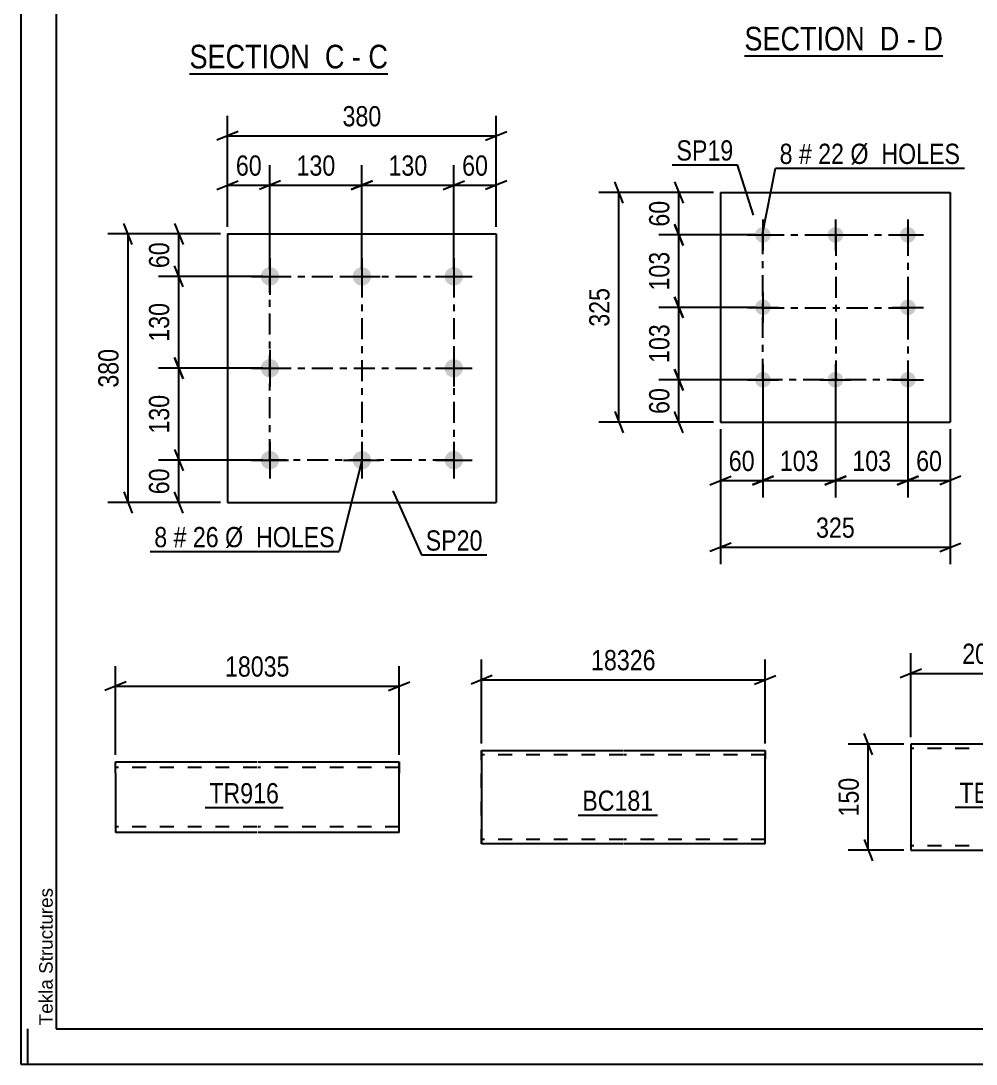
# Model space of a CAD drawing. Header units: millimetres. Extents: x 0 to 841, y 0 to 594.
# Drawn here: x 0 to 135.1, y 0 to 147.6 of the extents above; entities that cross this region are included whole.
import ezdxf

# ---------------------------------------------------------------- set-up
doc = ezdxf.new("R2010")
doc.units = ezdxf.units.MM
doc.linetypes.add('DXK_LINE_DOT2', pattern=[3.9198, 1.9599, -1.9599])
doc.linetypes.add('DXK_LINE_DOT3', pattern=[5.9187, 2.979, -0.9799, 0.9799, -0.9799])
doc.styles.add('Arial', font='ARIAL.TTF', dxfattribs={"height": 0.2})
doc.styles.add('Arial Narrow', font='ARIALN.TTF', dxfattribs={"height": 0.2})

# ---------------------------------------------------------------- blocks, each defined once
blk = doc.blocks.new('Unknown-814521846-1135')
at = {"color": 5, "linetype": 'Continuous'}
for p, q in [((0, 594), (0, 0)), ((5, 589), (5, 5)), ((1, 0), (1, 5)), ((5, 5), (836, 5)), ((0, 0), (841, 0))]:
    blk.add_line(p, q, dxfattribs=at)
at = {"color": 174, "linetype": 'Continuous', "style": 'Arial'}
blk.add_text('Tekla Structures', height=1.9102, rotation=90, dxfattribs=at).set_placement((4.5, 5.5))
blk = doc.blocks.new('Unknown-814521846-13 - 1372')
at = {"color": 6, "linetype": 'Continuous'}
blk.add_line((23.85, 140.14), (51.92, 140.14), dxfattribs=at)
at = {"color": 0, "linetype": 'Continuous'}
for points in [[(41.95, 140.89), (41.95, 144.39), (23.85, 144.39), (23.85, 140.89)], [(45.77, 140.89), (45.77, 144.39), (43, 144.39), (43, 140.89)], [(48.1, 140.89), (48.1, 144.39), (46.82, 144.39), (46.82, 140.89)], [(51.92, 140.89), (51.92, 144.39), (49.15, 144.39), (49.15, 140.89)]]:
    blk.add_wipeout(points, dxfattribs=at)
at = {"color": 7, "linetype": 'Continuous', "style": 'Arial Narrow'}
for s, p in [('SECTION ', (23.85, 140.89)), ('C', (43, 140.89)), ('C', (49.15, 140.89)), ('-', (46.82, 140.89))]:
    blk.add_text(s, height=3.34, dxfattribs=at).set_placement(p)
blk = doc.blocks.new('Unknown-814521846-14 - 6564')
at = {"color": 6, "linetype": 'Continuous'}
blk.add_line((102.33, 142.68), (130.4, 142.68), dxfattribs=at)
at = {"color": 0, "linetype": 'Continuous'}
for points in [[(120.43, 143.43), (120.43, 146.93), (102.33, 146.93), (102.33, 143.43)], [(124.25, 143.43), (124.25, 146.93), (121.48, 146.93), (121.48, 143.43)], [(126.58, 143.43), (126.58, 146.93), (125.3, 146.93), (125.3, 143.43)], [(130.4, 143.43), (130.4, 146.93), (127.63, 146.93), (127.63, 143.43)]]:
    blk.add_wipeout(points, dxfattribs=at)
at = {"color": 7, "linetype": 'Continuous', "style": 'Arial Narrow'}
for s, p in [('SECTION ', (102.33, 143.43)), ('D', (121.48, 143.43)), ('D', (127.63, 143.43)), ('-', (125.3, 143.43))]:
    blk.add_text(s, height=3.34, dxfattribs=at).set_placement(p)
blk = doc.blocks.new('Part-814521846-2216 - 2210')
at = {"color": 2, "linetype": 'Continuous'}
for p, q in [((98.95, 123.33), (98.95, 90.83)), ((98.95, 123.33), (131.45, 123.33)), ((131.45, 123.33), (131.45, 90.83)), ((98.95, 90.83), (131.45, 90.83))]:
    blk.add_line(p, q, dxfattribs=at)
blk = doc.blocks.new('Bolt-814521846-2249 - 2210')
at = {"linetype": 'Continuous'}
for points in [[(104.95, 118.43, -1), (104.95, 116.23, -1)], [(115.2, 118.43, -1), (115.2, 116.23, -1)], [(125.45, 118.43, -1), (125.45, 116.23, -1)], [(104.95, 108.18, -1), (104.95, 105.98, -1)], [(125.45, 108.18, -1), (125.45, 105.98, -1)], [(104.95, 97.93, -1), (104.95, 95.73, -1)], [(115.2, 97.93, -1), (115.2, 95.73, -1)], [(125.45, 97.93, -1), (125.45, 95.73, -1)]]:
    blk.add_hatch(color=1, dxfattribs=at).paths.add_polyline_path(points)
at = {"color": 1, "linetype": 'Continuous'}
for p, q in [((104.95, 119.53), (104.95, 115.13)), ((115.2, 119.53), (115.2, 115.13)), ((125.45, 119.53), (125.45, 115.13)), ((102.75, 117.33), (107.15, 117.33)), ((113, 117.33), (117.4, 117.33)), ((123.25, 117.33), (127.65, 117.33)), ((104.95, 109.28), (104.95, 104.88)), ((125.45, 109.28), (125.45, 104.88)), ((102.75, 107.08), (107.15, 107.08)), ((123.25, 107.08), (127.65, 107.08)), ((104.95, 99.03), (104.95, 94.63)), ((115.2, 99.03), (115.2, 94.63)), ((125.45, 99.03), (125.45, 94.63)), ((102.75, 96.83), (107.15, 96.83)), ((113, 96.83), (117.4, 96.83)), ((123.25, 96.83), (127.65, 96.83))]:
    blk.add_line(p, q, dxfattribs=at)
blk = doc.blocks.new('Part-814521846-2140 - 2125')
at = {"color": 2, "linetype": 'Continuous'}
for p, q in [((125.87, 45.28), (125.87, 30.37)), ((145.87, 45.28), (125.87, 45.28)), ((145.87, 31.48), (145.87, 45.28)), ((145.87, 30.28), (145.87, 31.48)), ((125.87, 30.37), (125.87, 30.28)), ((125.87, 30.28), (145.87, 30.28))]:
    blk.add_line(p, q, dxfattribs=at)
at = {"color": 7, "linetype": 'DXK_LINE_DOT2'}
for p, q in [((145.87, 44.68), (125.87, 44.68)), ((145.87, 44.64), (145.87, 44.68)), ((145.87, 44.68), (145.87, 44.64)), ((145.87, 44.54), (145.87, 44.64)), ((145.87, 44.64), (145.87, 44.54)), ((145.87, 30.93), (145.87, 31.25)), ((125.87, 30.88), (125.87, 30.93)), ((145.87, 30.88), (125.87, 30.88)), ((145.87, 30.88), (145.87, 30.93))]:
    blk.add_line(p, q, dxfattribs=at)
blk = doc.blocks.new('Part-814521846-1961 - 1945')
at = {"color": 2, "linetype": 'Continuous'}
for p, q in [((29.23, 117.46), (29.23, 79.46)), ((29.23, 117.46), (67.23, 117.46)), ((67.23, 117.46), (67.23, 79.46)), ((29.23, 79.46), (67.23, 79.46))]:
    blk.add_line(p, q, dxfattribs=at)
blk = doc.blocks.new('Bolt-814521846-2022 - 1945')
at = {"linetype": 'Continuous'}
for points in [[(35.23, 112.76, -1), (35.23, 110.16, -1)], [(48.23, 112.76, -1), (48.23, 110.16, -1)], [(61.23, 112.76, -1), (61.23, 110.16, -1)], [(35.23, 99.76, -1), (35.23, 97.16, -1)], [(61.23, 99.76, -1), (61.23, 97.16, -1)], [(35.23, 86.76, -1), (35.23, 84.16, -1)], [(48.23, 86.76, -1), (48.23, 84.16, -1)], [(61.23, 86.76, -1), (61.23, 84.16, -1)]]:
    blk.add_hatch(color=1, dxfattribs=at).paths.add_polyline_path(points)
at = {"color": 1, "linetype": 'Continuous'}
for p, q in [((35.23, 114.06), (35.23, 108.86)), ((48.23, 114.06), (48.23, 108.86)), ((61.23, 114.06), (61.23, 108.86)), ((32.63, 111.46), (37.83, 111.46)), ((45.63, 111.46), (50.83, 111.46)), ((58.63, 111.46), (63.83, 111.46)), ((35.23, 101.06), (35.23, 95.86)), ((61.23, 101.06), (61.23, 95.86)), ((32.63, 98.46), (37.83, 98.46)), ((58.63, 98.46), (63.83, 98.46)), ((35.23, 88.06), (35.23, 82.86)), ((48.23, 88.06), (48.23, 82.86)), ((61.23, 88.06), (61.23, 82.86)), ((32.63, 85.46), (37.83, 85.46)), ((45.63, 85.46), (50.83, 85.46)), ((58.63, 85.46), (63.83, 85.46))]:
    blk.add_line(p, q, dxfattribs=at)
blk = doc.blocks.new('Part-814521846-1707 - 1702')
at = {"color": 2, "linetype": 'Continuous'}
for p, q in [((65.16, 44.38), (65.16, 43.18)), ((65.16, 44.38), (85.16, 44.38)), ((85.26, 44.38), (105.26, 44.38)), ((105.26, 44.38), (105.26, 44.29)), ((105.26, 44.29), (105.26, 43.64)), ((65.16, 43.18), (65.16, 31.27)), ((105.26, 43.64), (105.26, 43.18)), ((105.26, 31.18), (105.26, 43.18)), ((65.16, 31.18), (65.16, 31.27)), ((85.16, 31.18), (65.16, 31.18)), ((105.26, 31.18), (85.26, 31.18))]:
    blk.add_line(p, q, dxfattribs=at)
at = {"color": 7, "linetype": 'DXK_LINE_DOT2'}
for p, q in [((65.16, 31.27), (65.16, 44.38)), ((85.16, 43.78), (65.16, 43.78)), ((65.16, 43.41), (65.16, 43.61)), ((105.26, 43.78), (85.26, 43.78)), ((105.26, 31.27), (105.26, 44.03)), ((105.26, 43.64), (105.26, 43.78)), ((65.16, 31.78), (65.16, 31.96)), ((65.16, 31.83), (65.16, 31.92)), ((65.16, 31.83), (65.16, 31.78)), ((85.16, 31.78), (65.16, 31.78)), ((105.26, 31.78), (85.26, 31.78)), ((105.26, 31.78), (105.26, 31.83))]:
    blk.add_line(p, q, dxfattribs=at)
blk = doc.blocks.new('Part-814521846-6288 - 6282')
at = {"color": 2, "linetype": 'Continuous'}
for p, q in [((13.39, 41.18), (13.39, 42.78)), ((13.39, 42.78), (33.39, 42.78)), ((33.49, 42.78), (53.49, 42.78)), ((53.49, 42.78), (53.49, 41.18)), ((13.39, 41.18), (13.39, 32.78)), ((53.49, 32.78), (53.49, 41.18)), ((33.39, 32.78), (13.39, 32.78)), ((53.49, 32.78), (33.49, 32.78))]:
    blk.add_line(p, q, dxfattribs=at)
at = {"color": 7, "linetype": 'DXK_LINE_DOT2'}
for p, q in [((33.39, 41.98), (13.39, 41.98)), ((53.49, 41.98), (33.49, 41.98)), ((53.49, 41.18), (53.49, 42.66)), ((13.39, 33.58), (13.39, 33.64)), ((33.39, 33.58), (13.39, 33.58)), ((53.49, 33.58), (33.49, 33.58)), ((53.49, 33.58), (53.49, 33.64))]:
    blk.add_line(p, q, dxfattribs=at)
blk = doc.blocks.new('Rectangle-814521846-2336 - 2210')
at = {"color": 1, "linetype": 'DXK_LINE_DOT3'}
blk.add_lwpolyline([(104.95, 117.33), (125.45, 117.33), (125.45, 96.83), (104.95, 96.83), (104.95, 117.33)], close=True, dxfattribs=at)
blk = doc.blocks.new('Rectangle-814521846-2110 - 1945')
at = {"color": 1, "linetype": 'DXK_LINE_DOT3'}
blk.add_lwpolyline([(35.23, 111.46), (61.23, 111.46), (61.23, 85.46), (35.23, 85.46), (35.23, 111.46)], close=True, dxfattribs=at)
blk = doc.blocks.new('Line-814521846-2329 - 2210')
at = {"color": 1, "linetype": 'DXK_LINE_DOT3'}
blk.add_line((115.25, 117.33), (115.25, 96.83), dxfattribs=at)
blk = doc.blocks.new('Line-814521846-2103 - 1945')
at = {"color": 1, "linetype": 'DXK_LINE_DOT3'}
blk.add_line((48.23, 111.46), (48.23, 85.46), dxfattribs=at)
blk = doc.blocks.new('Line-814521846-2322 - 2210')
at = {"color": 1, "linetype": 'DXK_LINE_DOT3'}
blk.add_line((104.95, 107.03), (125.45, 107.03), dxfattribs=at)
blk = doc.blocks.new('Line-814521846-2095 - 1945')
at = {"color": 1, "linetype": 'DXK_LINE_DOT3'}
blk.add_line((35.23, 98.46), (61.23, 98.46), dxfattribs=at)
blk = doc.blocks.new('StraightDimension-814521846-10954 - 2210')
at = {"color": 7, "linetype": 'Continuous'}
for p, q in [((115.2, 95.83), (115.2, 80.17)), ((125.45, 95.83), (125.45, 80.17)), ((113.7, 81.97), (116.7, 83.17)), ((126.95, 83.17), (123.95, 81.97)), ((115.2, 82.57), (125.45, 82.57))]:
    blk.add_line(p, q, dxfattribs=at)
at = {"color": 0}
blk.add_wipeout([(123.67, 83.32), (123.67, 87.52), (116.99, 87.52), (116.99, 83.32)], dxfattribs=at)
at = {"color": 3, "style": 'Arial Narrow'}
blk.add_text('103', height=2.863, dxfattribs=at).set_placement((117.59, 83.92))
blk = doc.blocks.new('StraightDimension-814521846-2276 - 2210')
at = {"color": 7, "linetype": 'Continuous'}
for p, q in [((98.95, 89.83), (98.95, 70.73)), ((131.45, 89.83), (131.45, 70.73)), ((100.45, 73.73), (97.45, 72.53)), ((98.95, 73.13), (131.45, 73.13)), ((129.95, 72.53), (132.95, 73.73))]:
    blk.add_line(p, q, dxfattribs=at)
at = {"color": 0}
blk.add_wipeout([(118.54, 73.88), (118.54, 78.08), (111.86, 78.08), (111.86, 73.88)], dxfattribs=at)
at = {"color": 3, "style": 'Arial Narrow'}
blk.add_text('325', height=2.863, dxfattribs=at).set_placement((112.46, 74.48))
blk = doc.blocks.new('StraightDimension-814521846-2265 - 2210')
at = {"color": 7, "linetype": 'Continuous'}
for p, q in [((92.46, 98.33), (93.66, 95.33)), ((103.95, 96.83), (90.21, 96.83)), ((93.06, 90.83), (93.06, 96.83)), ((93.66, 89.33), (92.46, 92.33)), ((97.95, 90.83), (90.21, 90.83))]:
    blk.add_line(p, q, dxfattribs=at)
at = {"color": 0}
blk.add_wipeout([(92.31, 96.26), (88.11, 96.26), (88.11, 91.4), (92.31, 91.4)], dxfattribs=at)
at = {"color": 3, "style": 'Arial Narrow'}
blk.add_text('60', height=2.863, rotation=90.0002, dxfattribs=at).set_placement((91.71, 92))
blk = doc.blocks.new('StraightDimension-814521846-2255 - 2210')
at = {"color": 7, "linetype": 'Continuous'}
for p, q in [((92.46, 124.83), (93.66, 121.83)), ((97.95, 123.33), (90.21, 123.33)), ((93.06, 117.33), (93.06, 123.33)), ((93.66, 115.83), (92.46, 118.83)), ((103.95, 117.33), (90.21, 117.33))]:
    blk.add_line(p, q, dxfattribs=at)
at = {"color": 0}
blk.add_wipeout([(92.31, 122.76), (88.11, 122.76), (88.11, 117.9), (92.31, 117.9)], dxfattribs=at)
at = {"color": 3, "style": 'Arial Narrow'}
blk.add_text('60', height=2.863, rotation=90.0002, dxfattribs=at).set_placement((91.71, 118.5))
blk = doc.blocks.new('StraightDimension-814521846-2291 - 2210')
at = {"color": 7, "linetype": 'Continuous'}
for p, q in [((125.45, 95.83), (125.45, 80.17)), ((131.45, 89.83), (131.45, 80.17)), ((123.95, 81.97), (126.95, 83.17)), ((132.95, 83.17), (129.95, 81.97)), ((125.45, 82.57), (131.45, 82.57))]:
    blk.add_line(p, q, dxfattribs=at)
at = {"color": 0}
blk.add_wipeout([(130.88, 83.32), (130.88, 87.52), (126.02, 87.52), (126.02, 83.32)], dxfattribs=at)
at = {"color": 3, "style": 'Arial Narrow'}
blk.add_text('60', height=2.863, dxfattribs=at).set_placement((126.62, 83.92))
blk = doc.blocks.new('StraightDimension-814521846-2301 - 2210')
at = {"color": 7, "linetype": 'Continuous'}
for p, q in [((104.95, 95.83), (104.95, 80.17)), ((98.95, 89.83), (98.95, 80.17)), ((97.45, 81.97), (100.45, 83.17)), ((106.45, 83.17), (103.45, 81.97)), ((98.95, 82.57), (104.95, 82.57))]:
    blk.add_line(p, q, dxfattribs=at)
at = {"color": 0}
blk.add_wipeout([(104.38, 83.32), (104.38, 87.52), (99.52, 87.52), (99.52, 83.32)], dxfattribs=at)
at = {"color": 3, "style": 'Arial Narrow'}
blk.add_text('60', height=2.863, dxfattribs=at).set_placement((100.12, 83.92))
blk = doc.blocks.new('StraightDimension-814521846-2312 - 2210')
at = {"color": 7, "linetype": 'Continuous'}
for p, q in [((85.19, 121.83), (83.99, 124.83)), ((97.95, 123.33), (81.74, 123.33)), ((84.59, 90.83), (84.59, 123.33)), ((83.99, 92.33), (85.19, 89.33)), ((97.95, 90.83), (81.74, 90.83))]:
    blk.add_line(p, q, dxfattribs=at)
at = {"color": 0}
blk.add_wipeout([(83.84, 110.42), (79.64, 110.42), (79.64, 103.74), (83.84, 103.74)], dxfattribs=at)
at = {"color": 3, "style": 'Arial Narrow'}
blk.add_text('325', height=2.863, rotation=90.0002, dxfattribs=at).set_placement((83.24, 104.34))
blk = doc.blocks.new('StraightDimension-814521846-10930 - 2210')
at = {"color": 7, "linetype": 'Continuous'}
for p, q in [((92.46, 108.58), (93.66, 105.58)), ((103.95, 107.08), (90.21, 107.08)), ((93.06, 96.83), (93.06, 107.08)), ((93.66, 95.33), (92.46, 98.33)), ((103.95, 96.83), (90.21, 96.83))]:
    blk.add_line(p, q, dxfattribs=at)
at = {"color": 0}
blk.add_wipeout([(92.31, 105.3), (88.11, 105.3), (88.11, 98.61), (92.31, 98.61)], dxfattribs=at)
at = {"color": 3, "style": 'Arial Narrow'}
blk.add_text('103', height=2.863, rotation=90.0002, dxfattribs=at).set_placement((91.71, 99.21))
blk = doc.blocks.new('StraightDimension-814521846-10932 - 2210')
at = {"color": 7, "linetype": 'Continuous'}
for p, q in [((92.46, 118.83), (93.66, 115.83)), ((103.95, 117.33), (90.21, 117.33)), ((93.06, 107.08), (93.06, 117.33)), ((93.66, 105.58), (92.46, 108.58)), ((103.95, 107.08), (90.21, 107.08))]:
    blk.add_line(p, q, dxfattribs=at)
at = {"color": 0}
blk.add_wipeout([(92.31, 115.55), (88.11, 115.55), (88.11, 108.86), (92.31, 108.86)], dxfattribs=at)
at = {"color": 3, "style": 'Arial Narrow'}
blk.add_text('103', height=2.863, rotation=90.0002, dxfattribs=at).set_placement((91.71, 109.46))
blk = doc.blocks.new('StraightDimension-814521846-10952 - 2210')
at = {"color": 7, "linetype": 'Continuous'}
for p, q in [((104.95, 95.83), (104.95, 80.17)), ((115.2, 95.83), (115.2, 80.17)), ((103.45, 81.97), (106.45, 83.17)), ((116.7, 83.17), (113.7, 81.97)), ((104.95, 82.57), (115.2, 82.57))]:
    blk.add_line(p, q, dxfattribs=at)
at = {"color": 0}
blk.add_wipeout([(113.42, 83.32), (113.42, 87.52), (106.74, 87.52), (106.74, 83.32)], dxfattribs=at)
at = {"color": 3, "style": 'Arial Narrow'}
blk.add_text('103', height=2.863, dxfattribs=at).set_placement((107.34, 83.92))
blk = doc.blocks.new('StraightDimension-814521846-2142 - 2125')
at = {"color": 7, "linetype": 'Continuous'}
for p, q in [((125.87, 46.28), (125.87, 58.13)), ((145.87, 46.28), (145.87, 58.13)), ((127.37, 55.88), (124.37, 54.68)), ((125.87, 55.28), (145.87, 55.28)), ((144.37, 54.68), (147.37, 55.88))]:
    blk.add_line(p, q, dxfattribs=at)
at = {"color": 0}
blk.add_wipeout([(139.21, 56.03), (139.21, 60.23), (132.53, 60.23), (132.53, 56.03)], dxfattribs=at)
at = {"color": 3, "style": 'Arial Narrow'}
blk.add_text('200', height=2.863, dxfattribs=at).set_placement((133.13, 56.63))
blk = doc.blocks.new('StraightDimension-814521846-2153 - 2125')
at = {"color": 7, "linetype": 'Continuous'}
for p, q in [((120.45, 43.78), (119.25, 46.78)), ((124.87, 45.28), (117, 45.28)), ((119.85, 30.28), (119.85, 45.28)), ((119.25, 31.78), (120.45, 28.78)), ((124.87, 30.28), (117, 30.28))]:
    blk.add_line(p, q, dxfattribs=at)
at = {"color": 0}
blk.add_wipeout([(119.1, 41.12), (114.9, 41.12), (114.9, 34.44), (119.1, 34.44)], dxfattribs=at)
at = {"color": 3, "style": 'Arial Narrow'}
blk.add_text('150', height=2.863, rotation=90.0002, dxfattribs=at).set_placement((118.5, 35.04))
blk = doc.blocks.new('StraightDimension-814521846-2064 - 1945')
at = {"color": 7, "linetype": 'Continuous'}
for p, q in [((29.23, 118.46), (29.23, 127.21)), ((35.23, 112.46), (35.23, 127.21)), ((27.73, 123.76), (30.73, 124.96)), ((29.23, 124.36), (35.23, 124.36)), ((36.73, 124.96), (33.73, 123.76))]:
    blk.add_line(p, q, dxfattribs=at)
at = {"color": 0}
blk.add_wipeout([(34.66, 125.11), (34.66, 129.31), (29.81, 129.31), (29.81, 125.11)], dxfattribs=at)
at = {"color": 3, "style": 'Arial Narrow'}
blk.add_text('60', height=2.863, dxfattribs=at).set_placement((30.41, 125.71))
blk = doc.blocks.new('StraightDimension-814521846-2028 - 1945')
at = {"color": 7, "linetype": 'Continuous'}
for p, q in [((21.73, 86.96), (22.93, 83.96)), ((34.23, 85.46), (19.48, 85.46)), ((22.33, 79.46), (22.33, 85.46)), ((22.93, 77.96), (21.73, 80.96)), ((28.23, 79.46), (19.48, 79.46))]:
    blk.add_line(p, q, dxfattribs=at)
at = {"color": 0}
blk.add_wipeout([(21.58, 84.89), (17.38, 84.89), (17.38, 80.03), (21.58, 80.03)], dxfattribs=at)
at = {"color": 3, "style": 'Arial Narrow'}
blk.add_text('60', height=2.863, rotation=90.0002, dxfattribs=at).set_placement((20.98, 80.63))
blk = doc.blocks.new('StraightDimension-814521846-2038 - 1945')
at = {"color": 7, "linetype": 'Continuous'}
for p, q in [((21.73, 118.96), (22.93, 115.96)), ((28.23, 117.46), (19.48, 117.46)), ((22.33, 111.46), (22.33, 117.46)), ((22.93, 109.96), (21.73, 112.96)), ((34.23, 111.46), (19.48, 111.46))]:
    blk.add_line(p, q, dxfattribs=at)
at = {"color": 0}
blk.add_wipeout([(21.58, 116.89), (17.38, 116.89), (17.38, 112.03), (21.58, 112.03)], dxfattribs=at)
at = {"color": 3, "style": 'Arial Narrow'}
blk.add_text('60', height=2.863, rotation=90.0002, dxfattribs=at).set_placement((20.98, 112.63))
blk = doc.blocks.new('StraightDimension-814521846-2049 - 1945')
at = {"color": 7, "linetype": 'Continuous'}
for p, q in [((15.76, 115.96), (14.56, 118.96)), ((28.23, 117.46), (12.31, 117.46)), ((15.16, 79.46), (15.16, 117.46)), ((14.56, 80.96), (15.76, 77.96)), ((28.23, 79.46), (12.31, 79.46))]:
    blk.add_line(p, q, dxfattribs=at)
at = {"color": 0}
blk.add_wipeout([(14.41, 101.8), (10.21, 101.8), (10.21, 95.12), (14.41, 95.12)], dxfattribs=at)
at = {"color": 3, "style": 'Arial Narrow'}
blk.add_text('380', height=2.863, rotation=90.0002, dxfattribs=at).set_placement((13.81, 95.72))
blk = doc.blocks.new('StraightDimension-814521846-2074 - 1945')
at = {"color": 7, "linetype": 'Continuous'}
for p, q in [((61.23, 112.46), (61.23, 127.21)), ((67.23, 118.46), (67.23, 127.21)), ((59.73, 123.76), (62.73, 124.96)), ((61.23, 124.36), (67.23, 124.36)), ((68.73, 124.96), (65.73, 123.76))]:
    blk.add_line(p, q, dxfattribs=at)
at = {"color": 0}
blk.add_wipeout([(66.66, 125.11), (66.66, 129.31), (61.81, 129.31), (61.81, 125.11)], dxfattribs=at)
at = {"color": 3, "style": 'Arial Narrow'}
blk.add_text('60', height=2.863, dxfattribs=at).set_placement((62.41, 125.71))
blk = doc.blocks.new('StraightDimension-814521846-2085 - 1945')
at = {"color": 7, "linetype": 'Continuous'}
for p, q in [((29.23, 118.46), (29.23, 134.19)), ((67.23, 118.46), (67.23, 134.19)), ((30.73, 131.94), (27.73, 130.74)), ((65.73, 130.74), (68.73, 131.94)), ((29.23, 131.34), (67.23, 131.34))]:
    blk.add_line(p, q, dxfattribs=at)
at = {"color": 0}
blk.add_wipeout([(51.58, 132.09), (51.58, 136.29), (44.89, 136.29), (44.89, 132.09)], dxfattribs=at)
at = {"color": 3, "style": 'Arial Narrow'}
blk.add_text('380', height=2.863, dxfattribs=at).set_placement((45.49, 132.69))
blk = doc.blocks.new('StraightDimension-814521846-10854 - 1945')
at = {"color": 7, "linetype": 'Continuous'}
for p, q in [((22.93, 96.96), (21.73, 99.96)), ((34.23, 98.46), (19.48, 98.46)), ((22.33, 85.46), (22.33, 98.46)), ((21.73, 86.96), (22.93, 83.96)), ((34.23, 85.46), (19.48, 85.46))]:
    blk.add_line(p, q, dxfattribs=at)
at = {"color": 0}
blk.add_wipeout([(21.58, 95.3), (17.38, 95.3), (17.38, 88.62), (21.58, 88.62)], dxfattribs=at)
at = {"color": 3, "style": 'Arial Narrow'}
blk.add_text('130', height=2.863, rotation=90.0002, dxfattribs=at).set_placement((20.98, 89.22))
blk = doc.blocks.new('StraightDimension-814521846-10856 - 1945')
at = {"color": 7, "linetype": 'Continuous'}
for p, q in [((22.93, 109.96), (21.73, 112.96)), ((34.23, 111.46), (19.48, 111.46)), ((22.33, 98.46), (22.33, 111.46)), ((21.73, 99.96), (22.93, 96.96)), ((34.23, 98.46), (19.48, 98.46))]:
    blk.add_line(p, q, dxfattribs=at)
at = {"color": 0}
blk.add_wipeout([(21.58, 108.3), (17.38, 108.3), (17.38, 101.62), (21.58, 101.62)], dxfattribs=at)
at = {"color": 3, "style": 'Arial Narrow'}
blk.add_text('130', height=2.863, rotation=90.0002, dxfattribs=at).set_placement((20.98, 102.22))
blk = doc.blocks.new('StraightDimension-814521846-10876 - 1945')
at = {"color": 7, "linetype": 'Continuous'}
for p, q in [((35.23, 112.46), (35.23, 127.21)), ((48.23, 112.46), (48.23, 127.21)), ((36.73, 124.96), (33.73, 123.76)), ((35.23, 124.36), (48.23, 124.36)), ((46.73, 123.76), (49.73, 124.96))]:
    blk.add_line(p, q, dxfattribs=at)
at = {"color": 0}
blk.add_wipeout([(45.08, 125.11), (45.08, 129.31), (38.39, 129.31), (38.39, 125.11)], dxfattribs=at)
at = {"color": 3, "style": 'Arial Narrow'}
blk.add_text('130', height=2.863, dxfattribs=at).set_placement((38.99, 125.71))
blk = doc.blocks.new('StraightDimension-814521846-10878 - 1945')
at = {"color": 7, "linetype": 'Continuous'}
for p, q in [((48.23, 112.46), (48.23, 127.21)), ((61.23, 112.46), (61.23, 127.21)), ((49.73, 124.96), (46.73, 123.76)), ((48.23, 124.36), (61.23, 124.36)), ((59.73, 123.76), (62.73, 124.96))]:
    blk.add_line(p, q, dxfattribs=at)
at = {"color": 0}
blk.add_wipeout([(58.08, 125.11), (58.08, 129.31), (51.39, 129.31), (51.39, 125.11)], dxfattribs=at)
at = {"color": 3, "style": 'Arial Narrow'}
blk.add_text('130', height=2.863, dxfattribs=at).set_placement((51.99, 125.71))
blk = doc.blocks.new('StraightDimension-814521846-1786 - 1702')
at = {"color": 7, "linetype": 'Continuous'}
for p, q in [((65.16, 45.38), (65.16, 57.23)), ((105.26, 45.38), (105.26, 57.23)), ((66.66, 54.98), (63.66, 53.78)), ((103.76, 53.78), (106.76, 54.98)), ((65.16, 54.38), (105.26, 54.38))]:
    blk.add_line(p, q, dxfattribs=at)
at = {"color": 0}
blk.add_wipeout([(90.38, 55.13), (90.38, 59.33), (80.04, 59.33), (80.04, 55.13)], dxfattribs=at)
at = {"color": 3, "style": 'Arial Narrow'}
blk.add_text('18326', height=2.863, dxfattribs=at).set_placement((80.64, 55.73))
blk = doc.blocks.new('StraightDimension-814521846-6291 - 6282')
at = {"color": 7, "linetype": 'Continuous'}
for p, q in [((13.39, 43.78), (13.39, 56.33)), ((53.49, 43.78), (53.49, 56.33)), ((14.89, 54.08), (11.89, 52.88)), ((13.39, 53.48), (53.49, 53.48)), ((51.99, 52.88), (54.99, 54.08))]:
    blk.add_line(p, q, dxfattribs=at)
at = {"color": 0}
blk.add_wipeout([(38.61, 54.23), (38.61, 58.43), (28.27, 58.43), (28.27, 54.23)], dxfattribs=at)
at = {"color": 3, "style": 'Arial Narrow'}
blk.add_text('18035', height=2.863, dxfattribs=at).set_placement((28.87, 54.83))
blk = doc.blocks.new('Mark-814521846-2212 - 2210')
at = {"color": 0}
blk.add_wipeout([(100.76, 127.85), (100.76, 130.85), (92.72, 130.85), (92.72, 127.85)], dxfattribs=at)
blk.add_wipeout([(100.76, 127.85), (100.76, 130.85), (92.72, 130.85), (92.72, 127.85)], dxfattribs=at)
at = {"color": 30, "linetype": 'Continuous'}
for p in [(92.12, 127.25), (103.59, 120.12)]:
    blk.add_line(p, (101.36, 127.25), dxfattribs=at)
at = {"color": 3, "style": 'Arial Narrow'}
blk.add_text('SP19', height=2.863, dxfattribs=at).set_placement((92.72, 127.85))
blk = doc.blocks.new('Mark-814521846-2245 - 2210')
at = {"color": 0}
for points in [[(109.14, 127.37), (109.14, 130.37), (107.31, 130.37), (107.31, 127.37)], [(111.86, 127.37), (111.86, 130.37), (110.04, 130.37), (110.04, 127.37)], [(116.42, 127.37), (116.42, 130.37), (112.76, 130.37), (112.76, 127.37)], [(132.85, 127.37), (132.85, 130.37), (117.32, 130.37), (117.32, 127.37)]]:
    blk.add_wipeout(points, dxfattribs=at)
for points in [[(109.14, 127.37), (109.14, 130.37), (107.31, 130.37), (107.31, 127.37)], [(111.86, 127.37), (111.86, 130.37), (110.04, 130.37), (110.04, 127.37)], [(116.42, 127.37), (116.42, 130.37), (112.76, 130.37), (112.76, 127.37)], [(132.85, 127.37), (132.85, 130.37), (117.32, 130.37), (117.32, 127.37)]]:
    blk.add_wipeout(points, dxfattribs=at)
at = {"color": 7, "linetype": 'Continuous'}
for p, q in [((104.87, 117.45), (106.71, 126.77)), ((106.71, 126.77), (133.45, 126.77))]:
    blk.add_line(p, q, dxfattribs=at)
at = {"color": 3, "style": 'Arial Narrow'}
for s, height, p in [('8', 2.86, (107.31, 127.37)), ('#', 2.86, (110.04, 127.37)), ('22', 2.863, (112.76, 127.37)), ('Ø  HOLES', 2.863, (117.32, 127.37))]:
    blk.add_text(s, height=height, dxfattribs=at).set_placement(p)
blk = doc.blocks.new('Mark-814521846-2138 - 2125')
at = {"color": 0}
blk.add_wipeout([(140.59, 36.96), (140.59, 39.96), (132.74, 39.96), (132.74, 36.96)], dxfattribs=at)
blk.add_wipeout([(140.59, 36.96), (140.59, 39.96), (132.74, 39.96), (132.74, 36.96)], dxfattribs=at)
at = {"color": 30, "linetype": 'Continuous'}
blk.add_line((132.14, 36.36), (141.19, 36.36), dxfattribs=at)
at = {"color": 3, "style": 'Arial Narrow'}
blk.add_text('TB74', height=2.863, dxfattribs=at).set_placement((132.74, 36.96))
blk = doc.blocks.new('Mark-814521846-1957 - 1945')
at = {"color": 0}
blk.add_wipeout([(65.3, 72.66), (65.3, 75.66), (57.26, 75.66), (57.26, 72.66)], dxfattribs=at)
blk.add_wipeout([(65.3, 72.66), (65.3, 75.66), (57.26, 75.66), (57.26, 72.66)], dxfattribs=at)
at = {"color": 30, "linetype": 'Continuous'}
for p, q in [((52.6, 81.12), (56.66, 72.06)), ((56.66, 72.06), (65.9, 72.06))]:
    blk.add_line(p, q, dxfattribs=at)
at = {"color": 3, "style": 'Arial Narrow'}
blk.add_text('SP20', height=2.863, dxfattribs=at).set_placement((57.26, 72.66))
blk = doc.blocks.new('Mark-814521846-2018 - 1945')
at = {"color": 0}
for points in [[(20.69, 73.14), (20.69, 76.14), (18.87, 76.14), (18.87, 73.14)], [(23.42, 73.14), (23.42, 76.14), (21.59, 76.14), (21.59, 73.14)], [(27.98, 73.14), (27.98, 76.14), (24.32, 76.14), (24.32, 73.14)], [(44.41, 73.14), (44.41, 76.14), (28.88, 76.14), (28.88, 73.14)]]:
    blk.add_wipeout(points, dxfattribs=at)
for points in [[(20.69, 73.14), (20.69, 76.14), (18.87, 76.14), (18.87, 73.14)], [(23.42, 73.14), (23.42, 76.14), (21.59, 76.14), (21.59, 73.14)], [(27.98, 73.14), (27.98, 76.14), (24.32, 76.14), (24.32, 73.14)], [(44.41, 73.14), (44.41, 76.14), (28.88, 76.14), (28.88, 73.14)]]:
    blk.add_wipeout(points, dxfattribs=at)
at = {"color": 7, "linetype": 'Continuous'}
for p in [(48.18, 85.23), (18.27, 72.54)]:
    blk.add_line(p, (45.01, 72.54), dxfattribs=at)
at = {"color": 3, "style": 'Arial Narrow'}
for s, height, p in [('8', 2.86, (18.87, 73.14)), ('#', 2.86, (21.59, 73.14)), ('26', 2.863, (24.32, 73.14)), ('Ø  HOLES', 2.863, (28.88, 73.14))]:
    blk.add_text(s, height=height, dxfattribs=at).set_placement(p)
blk = doc.blocks.new('Mark-814521846-1705 - 1702')
at = {"color": 0}
blk.add_wipeout([(89.45, 35.85), (89.45, 38.85), (79.4, 38.85), (79.4, 35.85)], dxfattribs=at)
blk.add_wipeout([(89.45, 35.85), (89.45, 38.85), (79.4, 38.85), (79.4, 35.85)], dxfattribs=at)
at = {"color": 30, "linetype": 'Continuous'}
blk.add_line((78.8, 35.25), (90.05, 35.25), dxfattribs=at)
at = {"color": 3, "style": 'Arial Narrow'}
blk.add_text('BC181', height=2.863, dxfattribs=at).set_placement((79.4, 35.85))
blk = doc.blocks.new('Mark-814521846-6286 - 6282')
at = {"color": 0}
blk.add_wipeout([(36.51, 36.9), (36.51, 39.9), (26.65, 39.9), (26.65, 36.9)], dxfattribs=at)
blk.add_wipeout([(36.51, 36.9), (36.51, 39.9), (26.65, 39.9), (26.65, 36.9)], dxfattribs=at)
at = {"color": 30, "linetype": 'Continuous'}
blk.add_line((26.05, 36.3), (37.11, 36.3), dxfattribs=at)
at = {"color": 3, "style": 'Arial Narrow'}
blk.add_text('TR916', height=2.863, dxfattribs=at).set_placement((26.65, 36.9))

msp = doc.modelspace()

# ---------------------------------------------------------------- block references
for name in ['Unknown-814521846-1135', 'Part-814521846-2216 - 2210', 'Bolt-814521846-2249 - 2210', 'Part-814521846-1961 - 1945', 'Rectangle-814521846-2336 - 2210', 'Line-814521846-2329 - 2210', 'Bolt-814521846-2022 - 1945', 'Rectangle-814521846-2110 - 1945', 'Line-814521846-2103 - 1945', 'Line-814521846-2322 - 2210', 'Line-814521846-2095 - 1945', 'Part-814521846-1707 - 1702', 'Part-814521846-2140 - 2125', 'Part-814521846-6288 - 6282']:
    msp.add_blockref(name, (0, 0))

# ---------------------------------------------------------------- next in the draw order: block references
for name in ['Unknown-814521846-14 - 6564', 'Unknown-814521846-13 - 1372', 'Mark-814521846-2245 - 2210', 'StraightDimension-814521846-2064 - 1945', 'StraightDimension-814521846-2074 - 1945', 'StraightDimension-814521846-2255 - 2210', 'StraightDimension-814521846-10954 - 2210', 'StraightDimension-814521846-2028 - 1945', 'Mark-814521846-1957 - 1945', 'StraightDimension-814521846-1786 - 1702', 'StraightDimension-814521846-2142 - 2125', 'StraightDimension-814521846-6291 - 6282', 'Mark-814521846-6286 - 6282', 'Mark-814521846-2138 - 2125', 'Mark-814521846-1705 - 1702']:
    msp.add_blockref(name, (0, 0))

# ---------------------------------------------------------------- next in the draw order: block references
for name in ['StraightDimension-814521846-2038 - 1945', 'StraightDimension-814521846-2276 - 2210', 'StraightDimension-814521846-2153 - 2125']:
    msp.add_blockref(name, (0, 0))

# ---------------------------------------------------------------- next in the draw order: block references
for name in ['StraightDimension-814521846-2049 - 1945', 'StraightDimension-814521846-2265 - 2210', 'StraightDimension-814521846-2291 - 2210']:
    msp.add_blockref(name, (0, 0))

# ---------------------------------------------------------------- next in the draw order: block references
for name in ['StraightDimension-814521846-2085 - 1945', 'StraightDimension-814521846-10854 - 1945', 'StraightDimension-814521846-2301 - 2210']:
    msp.add_blockref(name, (0, 0))

# ---------------------------------------------------------------- next in the draw order: block references
for name in ['StraightDimension-814521846-2312 - 2210', 'StraightDimension-814521846-10856 - 1945', 'Mark-814521846-2018 - 1945']:
    msp.add_blockref(name, (0, 0))

# ---------------------------------------------------------------- next in the draw order: block references
for name in ['Mark-814521846-2212 - 2210', 'StraightDimension-814521846-10876 - 1945', 'StraightDimension-814521846-10930 - 2210']:
    msp.add_blockref(name, (0, 0))

# ---------------------------------------------------------------- next in the draw order: block references
for name in ['StraightDimension-814521846-10878 - 1945', 'StraightDimension-814521846-10932 - 2210', 'StraightDimension-814521846-10952 - 2210']:
    msp.add_blockref(name, (0, 0))

doc.saveas('drawing.dxf')
